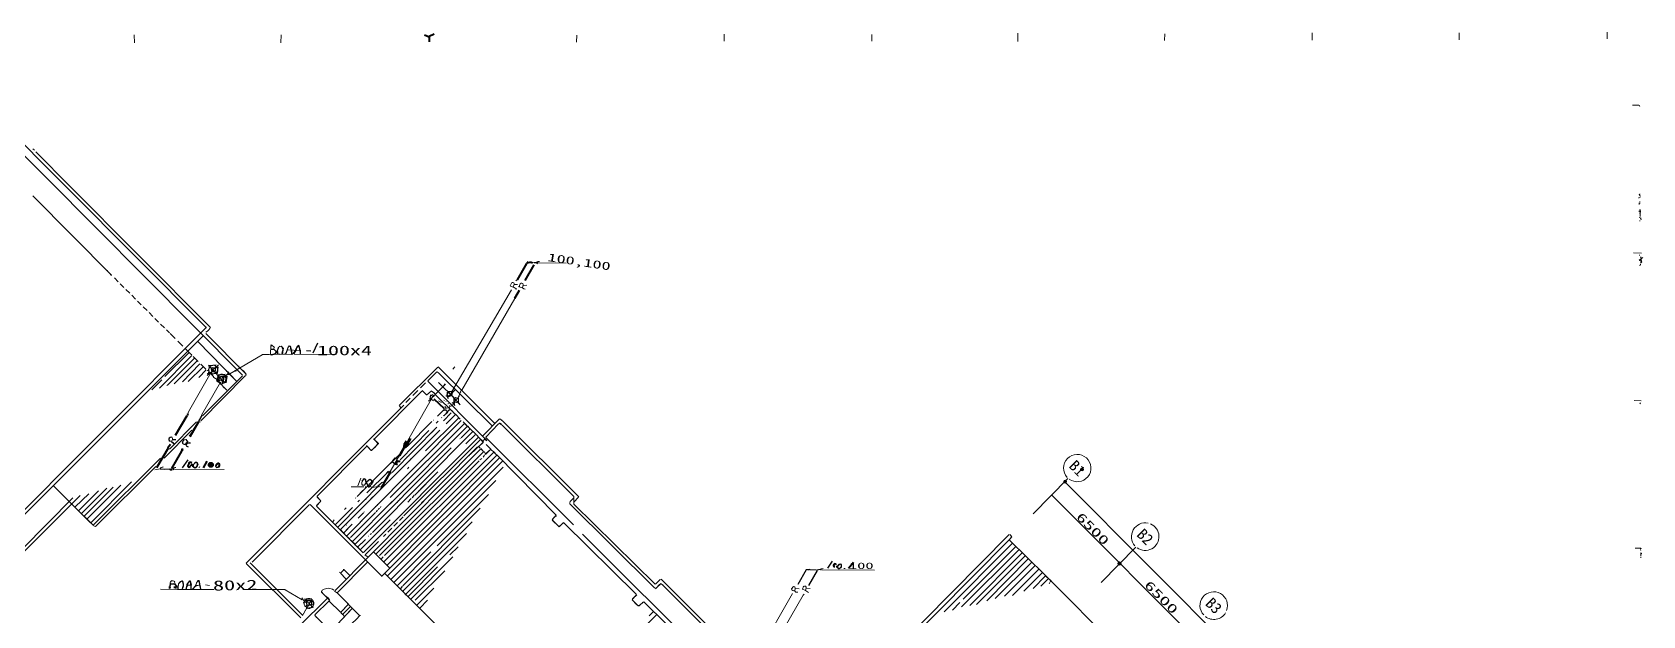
# Model space of a CAD drawing. Header units: millimetres. Extents: x -35814 to 127651, y -10134 to 104094.
# Drawn here: x 19084 to 127443, y 64788 to 104094 of the extents above; entities that cross this region are included whole.
import ezdxf
from ezdxf.enums import TextEntityAlignment as Align

# ---------------------------------------------------------------- set-up
doc = ezdxf.new("R2010")
doc.units = ezdxf.units.MM
doc.linetypes.add('CENTER', pattern=[549.948914, 358.484394, -95.73226, 0, -95.73226])
doc.linetypes.add('DASHED', pattern=[727.332686, 468.995115, -258.337571])
for name, color, linetype, lineweight in [('A_DASHED', 8, 'DASHED', 15), ('A_HATCH', 252, 'CONTINUOUS', 15), ('A_MED', 9, 'CONTINUOUS', 20), ('A_THIN', 8, 'CONTINUOUS', 15), ('AXIS', 1, 'CONTINUOUS', 15), ('AXIS_SYM', 1, 'CONTINUOUS', 20), ('AXIS_TEXT', 1, 'CONTINUOUS', 13), ('CHECK', 2, 'CONTINUOUS', 40), ('DIM', 3, 'CONTINUOUS', 15), ('DIM_TEXT', 3, 'CONTINUOUS', 13), ('FRAME', 8, 'CONTINUOUS', 80), ('L_CENTER', 30, 'CENTER', 9), ('P_DASHED', 200, 'DASHED', 20), ('P_LEADER', 140, 'CONTINUOUS', 20), ('P_NOMARK', 6, 'CONTINUOUS', 35), ('P_R', 5, 'CONTINUOUS', 40), ('P_R_MARK', 5, 'CONTINUOUS', 25), ('P_SIZE', 140, 'CONTINUOUS', 13), ('SYM', 4, 'CONTINUOUS', 25), ('TEXT_SHAPE', 7, 'CONTINUOUS', 30)]:
    doc.layers.add(name, color=color, linetype=linetype, lineweight=lineweight)
doc.styles.add('JP', font='msgothic.ttc')

msp = doc.modelspace()

# ---------------------------------------------------------------- hatches: boundary and pattern name
at = {"layer": 'DIM'}
h = msp.add_hatch(color=7, dxfattribs=at)
h.dxf.hatch_style = 1
edge = h.paths.add_edge_path()
edge.add_arc((88578, 73826), 95.4, 0, 360)
h = msp.add_hatch(color=7, dxfattribs=at)
h.dxf.hatch_style = 1
edge = h.paths.add_edge_path()
edge.add_arc((89716, 74641), 99.1, 0, 360)
h = msp.add_hatch(color=7, dxfattribs=at)
h.dxf.hatch_style = 1
edge = h.paths.add_edge_path()
edge.add_arc((92234, 68302), 113, 0, 360)
at = {"layer": 'SYM'}
h = msp.add_hatch(color=7, dxfattribs=at)
h.dxf.hatch_style = 1
edge = h.paths.add_edge_path()
edge.add_arc((31101, 74956), 167, 0, 360)

# ---------------------------------------------------------------- linework, layer by layer
at = {"layer": 'A_DASHED', "lineweight": 15}
for p, q in [((28371, 83800), (32188, 79979)), ((45539, 80473), (44228, 79144)), ((47553, 78364), (50326, 75620))]:
    msp.add_line(p, q, dxfattribs=at)
at = {"layer": 'A_HATCH', "lineweight": 15}
for p, q in [((29628, 82504), (28016, 80898)), ((29819, 82312), (27652, 80128)), ((30006, 82136), (28196, 80327)), ((30176, 81966), (28636, 80411)), ((30367, 81762), (29184, 80556)), ((30582, 81562), (29582, 80563)), ((25763, 73805), (23042, 71081)), ((22891, 73011), (21981, 72124)), ((23537, 73210), (22216, 71888)), ((24101, 73390), (22415, 71693)), ((24534, 73446), (22577, 71492)), ((25038, 73584), (22777, 71330)), ((81719, 65909), (85258, 69459)), ((81611, 65391), (85460, 69238)), ((82167, 65476), (85688, 69025)), ((85889, 68823), (82612, 65556)), ((86094, 68622), (83306, 65808)), ((86329, 68399), (83878, 65945)), ((86557, 68174), (84498, 66102)), ((86789, 67903), (85028, 66146)), ((87039, 67683), (85810, 66445)), ((87260, 67487), (86435, 66632))]:
    msp.add_line(p, q, dxfattribs=at)
at = {"layer": 'A_MED', "lineweight": 20}
for p, q in [((127364, 88857), (127335, 88771)), ((127443, 88925), (127360, 88856)), ((127323, 88775), (127323, 88741)), ((127323, 88741), (127323, 88707)), ((51714, 87408), (51624, 87358)), ((36167, 82402), (34631, 82389)), ((35117, 82391), (35141, 82984)), ((35120, 82391), (35137, 82983)), ((35135, 83033), (35151, 82982)), ((35191, 83031), (35387, 82862)), ((35334, 82757), (35501, 82586)), ((35532, 82599), (35718, 82938)), ((35690, 82914), (35825, 82954)), ((35731, 82948), (35865, 82931)), ((35838, 82946), (35957, 82823)), ((36131, 82432), (36356, 82974)), ((36251, 82701), (36152, 82413)), ((36270, 82691), (37079, 82663)), ((31012, 81550), (30933, 81300)), ((30996, 81546), (30958, 81292)), ((31602, 80947), (31052, 81546)), ((31367, 81465), (31607, 81698)), ((31372, 81461), (31416, 81344)), ((31411, 81460), (31411, 81257)), ((32828, 81342), (32382, 81082)), ((28198, 80322), (28131, 80303)), ((33405, 80944), (30418, 77915)), ((30987, 81089), (30849, 80967)), ((30914, 81125), (30863, 81109)), ((31678, 80644), (31594, 80560)), ((31929, 80598), (32012, 80495)), ((33470, 81083), (33425, 80932)), ((46307, 81215), (45694, 80605)), ((45287, 79911), (42106, 76712)), ((46032, 79557), (44163, 76247)), ((45366, 79921), (45282, 79928)), ((45607, 79666), (45363, 79910)), ((45952, 79644), (46022, 79561)), ((45953, 79655), (46037, 79684)), ((46023, 79562), (46091, 79562)), ((46049, 79679), (46093, 79563)), ((46091, 79562), (46125, 79562)), ((47548, 78363), (46192, 79694)), ((46782, 79307), (46815, 79289)), ((46901, 79613), (47002, 79562)), ((47011, 79782), (47011, 79596)), ((47062, 79901), (47315, 79901)), ((47463, 79928), (47330, 79840)), ((47542, 80017), (47341, 79816)), ((47479, 80001), (47463, 79933)), ((47693, 79205), (47487, 79423)), ((47574, 79481), (47490, 79430)), ((47625, 79148), (47490, 79183)), ((47494, 79222), (47696, 79443)), ((47697, 79455), (47578, 79484)), ((47696, 79205), (47629, 79153)), ((47762, 79441), (47762, 79207)), ((47779, 79579), (47830, 79579)), ((29591, 78530), (29508, 78259)), ((47036, 78509), (46767, 78257)), ((47177, 78906), (47127, 78788)), ((49405, 76910), (50534, 78062)), ((49602, 76813), (50464, 77709)), ((50158, 77774), (50259, 77774)), ((50703, 77637), (55528, 72831)), ((42365, 76377), (41920, 75917)), ((42094, 76683), (42344, 76398)), ((49913, 75996), (49594, 75685)), ((27902, 74814), (27683, 74747)), ((43488, 75035), (43165, 74501)), ((32005, 74653), (28663, 74668)), ((41192, 74060), (40997, 73546)), ((41518, 73717), (41413, 73556)), ((41525, 73949), (41429, 74016)), ((41440, 73594), (41513, 73698)), ((41569, 73711), (41665, 73546)), ((41915, 73859), (41965, 73859)), ((41982, 73705), (41915, 73687)), ((43094, 74540), (43025, 74491)), ((43164, 74501), (43098, 74536)), ((43162, 74422), (43281, 74393)), ((41307, 73589), (41442, 73589)), ((41474, 73482), (41525, 73466)), ((41680, 73495), (41528, 73461)), ((41952, 73654), (41760, 73535)), ((41927, 73679), (41777, 73505)), ((41777, 73490), (41949, 73456)), ((42353, 73506), (41951, 73435)), ((42357, 73502), (42340, 73434)), ((42368, 73487), (42589, 73462)), ((55530, 72735), (55285, 72485)), ((55522, 72315), (55531, 72824)), ((55847, 72768), (55530, 72431)), ((54311, 71547), (54069, 71263)), ((55276, 72487), (55251, 72386)), ((23321, 70808), (23184, 70863)), ((40973, 69415), (41346, 69041)), ((84985, 70104), (84810, 69904)), ((37152, 64642), (33485, 68319)), ((71400, 67903), (71265, 67868)), ((71417, 67930), (71399, 67897)), ((29751, 66565), (27708, 66579)), ((28373, 66937), (28328, 66702)), ((28487, 67156), (28669, 67101)), ((28681, 67082), (28607, 66936)), ((29751, 66570), (28890, 66570)), ((29532, 66853), (29751, 66853)), ((30082, 66837), (29916, 66610)), ((30220, 67173), (30079, 66836)), ((30360, 66845), (30091, 66819)), ((30353, 66875), (30101, 66795)), ((36095, 66547), (37245, 65857)), ((39112, 65828), (38550, 66391)), ((59725, 66239), (59725, 66171)), ((61056, 66646), (61297, 66889)), ((61361, 66958), (61526, 66849)), ((71011, 66238), (70948, 66189)), ((37341, 65698), (37443, 65395)), ((37397, 65712), (37533, 65697)), ((37481, 65818), (37549, 65767)), ((37564, 65516), (37496, 65415)), ((37560, 65760), (37714, 65628)), ((37679, 65501), (37583, 65328)), ((37719, 65512), (37686, 65495)), ((37752, 65514), (37820, 65514)), ((37822, 65516), (37904, 65412)), ((37907, 65850), (37842, 65780)), ((37954, 65412), (37989, 65345)), ((40607, 65281), (40691, 65246)), ((39972, 64879), (40095, 64749)), ((61103, 64869), (61906, 64062))]:
    msp.add_line(p, q, dxfattribs=at)
for centre, radius, start, end in [((35223, 82844), 138, 315.88303, 116.01213), ((35745, 82717), 327, 242.48244, 297.4141), ((36567, 82750), 300, 132.31312, 190.31317), ((36696, 82710), 376, 355.26597, 40.30951), ((31264, 81410), 254, 38.42482, 147.65939), ((45992, 79516), 138, 105.51424, 240.1467), ((47601, 79315), 164, 319.57444, 49.28007), ((46499, 78739), 541, 298.94273, 339.04996), ((27877, 74598), 206, 82.9705, 152.45334), ((41463, 73726), 210, 147.91001, 220.44162), ((41513, 73733), 259, 138.59789, 215.02958), ((28523, 67000), 155, 8.48067, 170.98969), ((28611, 66774), 148, 338.61314, 92.70246), ((28830, 66667), 95.9, 160.20055, 305.02443), ((29299, 66776), 398, 108.67142, 188.08923), ((29240, 66834), 320, 101.73403, 182.63368), ((29910, 66837), 371, 124.5554, 177.66508), ((30614, 66788), 518, 133.92255, 174.81712), ((30288, 66756), 119, 308.31008, 53.56959), ((37630, 65619), 253, 156.92387, 237.57132), ((37700, 65679), 277, 40.33982, 141.46539), ((37714, 65517), 291, 65.43778, 120.40792), ((37704, 65645), 170, 311.43401, 38.63254), ((37721, 65625), 306, 317.86766, 51.10778)]:
    msp.add_arc(centre, radius, start, end, dxfattribs=at)
at = {"layer": 'A_THIN', "lineweight": 15}
for p, q in [((33235, 80993), (14626, 99743)), ((15014, 100064), (30748, 84251)), ((127192, 99172), (127234, 99084)), ((19135, 96227), (19234, 96140)), ((21636, 93709), (19325, 96028)), ((21509, 93836), (31067, 84233)), ((21684, 93680), (21704, 93613)), ((127207, 93190), (127224, 93173)), ((19121, 93068), (24419, 87721)), ((127208, 92974), (127172, 92925)), ((127189, 92597), (127206, 92580)), ((127195, 92583), (127202, 92482)), ((127196, 93167), (127263, 93065)), ((127237, 92183), (127290, 92083)), ((127259, 93005), (127293, 92987)), ((127269, 92085), (127182, 92020)), ((127208, 91617), (127276, 91585)), ((127224, 91397), (127257, 91379)), ((127258, 91686), (127277, 92075)), ((127270, 92023), (127284, 91971)), ((127284, 91563), (127336, 91462)), ((127338, 88963), (127290, 88915)), ((127293, 88908), (127356, 88858)), ((23852, 88287), (23935, 88217)), ((24118, 88046), (24168, 87977)), ((24282, 87872), (24424, 87709)), ((127205, 88775), (127239, 88741)), ((127241, 88739), (127223, 88706)), ((127258, 88436), (127254, 88352)), ((127258, 88813), (127325, 88779)), ((127305, 88456), (127260, 88439)), ((127382, 88630), (127279, 88530)), ((127316, 88708), (127307, 88657)), ((127329, 88711), (127378, 88642)), ((47292, 79855), (51326, 86742)), ((47997, 79976), (51556, 86156)), ((5923, 59251), (30752, 84167)), ((30600, 83671), (5937, 58966)), ((33458, 81092), (30756, 83804)), ((29628, 82519), (29832, 82355)), ((32788, 80647), (30218, 83264)), ((32380, 81077), (34545, 82370)), ((30784, 81355), (30294, 80848)), ((30862, 81316), (30964, 81284)), ((30937, 81666), (31002, 81546)), ((31324, 81458), (31201, 81292)), ((33011, 81456), (32944, 81421)), ((32979, 81613), (33015, 81462)), ((46365, 81545), (43779, 78952)), ((46399, 81549), (50161, 77788)), ((47508, 81562), (47384, 81397)), ((27807, 80684), (27127, 80010)), ((31037, 81043), (29591, 78529)), ((31757, 80530), (30477, 78295)), ((33222, 80959), (30535, 78250)), ((30928, 81053), (30852, 80966)), ((30917, 81122), (30931, 81055)), ((31350, 81255), (31435, 81136)), ((31540, 80800), (31641, 80800)), ((31710, 80835), (31808, 80714)), ((31826, 80376), (31759, 80358)), ((31910, 80852), (31813, 80713)), ((32154, 81266), (32269, 81176)), ((32378, 81060), (32839, 80597)), ((49671, 76587), (45693, 80584)), ((46881, 80396), (45756, 79240)), ((46449, 81139), (46318, 81219)), ((47490, 79435), (46415, 80495)), ((46442, 81131), (50033, 77588)), ((46871, 80407), (46786, 80305)), ((47308, 79857), (47587, 80362)), ((45323, 79960), (45607, 79670)), ((45618, 79681), (45618, 79647)), ((45922, 79924), (45627, 79670)), ((45921, 79925), (45628, 79666)), ((45931, 79382), (46086, 79269)), ((46147, 79773), (45935, 79939)), ((46210, 79717), (45936, 79940)), ((46312, 79798), (46263, 79762)), ((46428, 79275), (46625, 79146)), ((46901, 79224), (46935, 79224)), ((46981, 79829), (47014, 79778)), ((47138, 79799), (47020, 79778)), ((47131, 79794), (47235, 79660)), ((47883, 79006), (47267, 79659)), ((47721, 79201), (47877, 79001)), ((47782, 79578), (47951, 79993)), ((47917, 79882), (47899, 79849)), ((127289, 79131), (127238, 79064)), ((29478, 78379), (29571, 78403)), ((29579, 78398), (29600, 78296)), ((33475, 68339), (44087, 78981)), ((43792, 78935), (43885, 78797)), ((47762, 78105), (45544, 75909)), ((46831, 78701), (46343, 78241)), ((46699, 78579), (46344, 78241)), ((46647, 78139), (46614, 78121)), ((46915, 78642), (46694, 78599)), ((46749, 77919), (47282, 78451)), ((46840, 78877), (46923, 78808)), ((46913, 78800), (46913, 78631)), ((46916, 78784), (47136, 78773)), ((47547, 78325), (46945, 77722)), ((47036, 79066), (47070, 79066)), ((47120, 78274), (47052, 78224)), ((47082, 79067), (47065, 79084)), ((47142, 78786), (47194, 78685)), ((47188, 78970), (47188, 78902)), ((47342, 78925), (47189, 78895)), ((47427, 79096), (47337, 78937)), ((50522, 78051), (50235, 77758)), ((50672, 77965), (50540, 78058)), ((50553, 78058), (50748, 77902)), ((29813, 77292), (27958, 75415)), ((28311, 76014), (30129, 77844)), ((46508, 77297), (39825, 70597)), ((41743, 71692), (47948, 77939)), ((41968, 70399), (48715, 77182)), ((48143, 77727), (43173, 72747)), ((43173, 72341), (48340, 77546)), ((43300, 74451), (46310, 77495)), ((43834, 75304), (45766, 77262)), ((44312, 76195), (45973, 77868)), ((45801, 77701), (45769, 77649)), ((45884, 77042), (45802, 76988)), ((45988, 77157), (45939, 77121)), ((46154, 77347), (46052, 77229)), ((46055, 77954), (46089, 77954)), ((46398, 77898), (46254, 77755)), ((48534, 77364), (47936, 76778)), ((48532, 77363), (47937, 76777)), ((48152, 77753), (48905, 77052)), ((48209, 77709), (48328, 77608)), ((48901, 76992), (48258, 76370)), ((48384, 77564), (48544, 77368)), ((48762, 77228), (48807, 77124)), ((48954, 77003), (49413, 76493)), ((50533, 77787), (50622, 77672)), ((50751, 77905), (55871, 72803)), ((41556, 76167), (38237, 72823)), ((49024, 76143), (39452, 66481)), ((47262, 76099), (40820, 69620)), ((49096, 76800), (41371, 69063)), ((41583, 76248), (41889, 75930)), ((41897, 75939), (41913, 75888)), ((42037, 76704), (42350, 76409)), ((49251, 76021), (42214, 68961)), ((42340, 76400), (42407, 76382)), ((49245, 76671), (44085, 71511)), ((44229, 76159), (44262, 76141)), ((46893, 75724), (47167, 75991)), ((47895, 76733), (47862, 76716)), ((49354, 76406), (48545, 75658)), ((49141, 76183), (49023, 76150)), ((49425, 76454), (49129, 76188)), ((49140, 76175), (49213, 76077)), ((49276, 76057), (49451, 75861)), ((49276, 76026), (49449, 75853)), ((49364, 76396), (49544, 76771)), ((49397, 76481), (49447, 76481)), ((49492, 75852), (49575, 75699)), ((49530, 76658), (49665, 76579)), ((49531, 76635), (49598, 76649)), ((49915, 75994), (49591, 75692)), ((55491, 70917), (49604, 76794)), ((50134, 75832), (49926, 75998)), ((27710, 75409), (23207, 70915)), ((27390, 74833), (23333, 70805)), ((40965, 72847), (43310, 75186)), ((49445, 75826), (42440, 68840)), ((50510, 75401), (42589, 67447)), ((50120, 75793), (42743, 68413)), ((49147, 75224), (42775, 68843)), ((50328, 75585), (42962, 68210)), ((50725, 75203), (42991, 67470)), ((43189, 75054), (43741, 75603)), ((43191, 74543), (43769, 75577)), ((43242, 67252), (50764, 74803)), ((43751, 75593), (43601, 75488)), ((43787, 75563), (43632, 75352)), ((44230, 75381), (44178, 75349)), ((44395, 75181), (44265, 75041)), ((44413, 75571), (44295, 75468)), ((44433, 74804), (44338, 74696)), ((44579, 75372), (44459, 75221)), ((46851, 75718), (46813, 75635)), ((48502, 75599), (48342, 75474)), ((48485, 75582), (48368, 75497)), ((49326, 75384), (49210, 75295)), ((49503, 75597), (49416, 75479)), ((49580, 75703), (49548, 75634)), ((50163, 75813), (50292, 75653)), ((50333, 75622), (54340, 71568)), ((27702, 74683), (27332, 74609)), ((27700, 74656), (28494, 74656)), ((28328, 74660), (28393, 74600)), ((28393, 74598), (28494, 74600)), ((28579, 74655), (28546, 74637)), ((28578, 74656), (28612, 74622)), ((39666, 70774), (42601, 73756)), ((41559, 73709), (41525, 73691)), ((41564, 73701), (41533, 73679)), ((41607, 73066), (43022, 74492)), ((42644, 73787), (42344, 73534)), ((42712, 73714), (42612, 73763)), ((43011, 74500), (42893, 74351)), ((43030, 74485), (43114, 74400)), ((43439, 67058), (50278, 73901)), ((44822, 72923), (46375, 74481)), ((45595, 73706), (45561, 73672)), ((22305, 72888), (18388, 68963)), ((18414, 69271), (21811, 72741)), ((23011, 71059), (20521, 73550)), ((38247, 72807), (38497, 72532)), ((38263, 72772), (38500, 72535)), ((40547, 73469), (41391, 73469)), ((40832, 72740), (40865, 72722)), ((40955, 72823), (41336, 73219)), ((41424, 73318), (41392, 73266)), ((41556, 72677), (41414, 72547)), ((41538, 72661), (41422, 72557)), ((41559, 73419), (41461, 73347)), ((41537, 73463), (41471, 73344)), ((41734, 72514), (42010, 72798)), ((41950, 73452), (41932, 73384)), ((43431, 72607), (43344, 72508)), ((43845, 72668), (43794, 72600)), ((44571, 72684), (44355, 72442)), ((44791, 72904), (44656, 72735)), ((44772, 72890), (44670, 72754)), ((44838, 72940), (45526, 73623)), ((45191, 73281), (45088, 73198)), ((49773, 72951), (46319, 69505)), ((37741, 72287), (33875, 68407)), ((42598, 67448), (37775, 72283)), ((38493, 72516), (38209, 72194)), ((38498, 72510), (38211, 72222)), ((41328, 69061), (38220, 72182)), ((40635, 72093), (39499, 70946)), ((40204, 72067), (40090, 71945)), ((42100, 72046), (40257, 70185)), ((42169, 71739), (40508, 70068)), ((43303, 72482), (40629, 69790)), ((41113, 72579), (40999, 72456)), ((41023, 71364), (41367, 71714)), ((41366, 71715), (41248, 71596)), ((41440, 71794), (41406, 71760)), ((41693, 72471), (41622, 72407)), ((42284, 72218), (42171, 72142)), ((42315, 71898), (42218, 71792)), ((42336, 72299), (42303, 72282)), ((42454, 72029), (42355, 71942)), ((42541, 72148), (42525, 72080)), ((43114, 72300), (43096, 72266)), ((43727, 72548), (43627, 72429)), ((44023, 66811), (49223, 72029)), ((45409, 72519), (45276, 72415)), ((55240, 72363), (60951, 66680)), ((55518, 72297), (60986, 66913)), ((22570, 71483), (22781, 71318)), ((22615, 71424), (22666, 71424)), ((23184, 70899), (22661, 71420)), ((22666, 71458), (22666, 71424)), ((22818, 71255), (22952, 71119)), ((39397, 71252), (39305, 71126)), ((39831, 70593), (40034, 70345)), ((39834, 70541), (39868, 70541)), ((39868, 70575), (39868, 70541)), ((40051, 70387), (40609, 70950)), ((40352, 70699), (40059, 70382)), ((40239, 70916), (40205, 70898)), ((40290, 71050), (40222, 71000)), ((41268, 71187), (41154, 71097)), ((43174, 71256), (41172, 69245)), ((48694, 71119), (44016, 66447)), ((54075, 71241), (54526, 70785)), ((54086, 71301), (54086, 71233)), ((54086, 71229), (54517, 70793)), ((54535, 70786), (54805, 71051)), ((54540, 70797), (54845, 71064)), ((54862, 71048), (59717, 66238)), ((40229, 70152), (40431, 69990)), ((40253, 70185), (40269, 70117)), ((40803, 69616), (40411, 69966)), ((40458, 70016), (40425, 69983)), ((40800, 69566), (40989, 69428)), ((40985, 69431), (41093, 69284)), ((41411, 69839), (40996, 69442)), ((41504, 69933), (40997, 69442)), ((42379, 69800), (41499, 68916)), ((41708, 70152), (41742, 70152)), ((41908, 70341), (41825, 70272)), ((48305, 70341), (44235, 66259)), ((47753, 69438), (47189, 68886)), ((56096, 70289), (57018, 69370)), ((56622, 69767), (68273, 58173)), ((84814, 70258), (66197, 51464)), ((66497, 51435), (84810, 69906)), ((85020, 69649), (80444, 65055)), ((87217, 67551), (84827, 69892)), ((84849, 70267), (84982, 70115)), ((37280, 64817), (33743, 68364)), ((41610, 68374), (39610, 66343)), ((41677, 68736), (41464, 68899)), ((41708, 68346), (41624, 68371)), ((43130, 68012), (42038, 69091)), ((42688, 68762), (42557, 68605)), ((45908, 69104), (43663, 66834)), ((44555, 65917), (47386, 68756)), ((127304, 69342), (127286, 69274)), ((127299, 69223), (127317, 69189)), ((127299, 69019), (127316, 68986)), ((127302, 69344), (127352, 69324)), ((127321, 68732), (127303, 68698)), ((127326, 69019), (127310, 68801)), ((127319, 68987), (127315, 68818)), ((39744, 67726), (39845, 67674)), ((39830, 67663), (40217, 67251)), ((39836, 67670), (40154, 67310)), ((40041, 67895), (39852, 67677)), ((40045, 67895), (39853, 67676)), ((40019, 67935), (40037, 67902)), ((40040, 67907), (40399, 67556)), ((40043, 67905), (40461, 67495)), ((44476, 65974), (42797, 67641)), ((46352, 68082), (44371, 66088)), ((46841, 67812), (44854, 65841)), ((61014, 66916), (61305, 67220)), ((61303, 67231), (61421, 67252)), ((61427, 67241), (66728, 61930)), ((71402, 67876), (71807, 67881)), ((87448, 67276), (86949, 66777)), ((87446, 67277), (86950, 66776)), ((87074, 67694), (93861, 60864)), ((87310, 67443), (87636, 67153)), ((87444, 67290), (87527, 67237)), ((28755, 66717), (28890, 66717)), ((29751, 66569), (31304, 66564)), ((30745, 66869), (31001, 66839)), ((36099, 66564), (33263, 66561)), ((38624, 66534), (38540, 66402)), ((38558, 66462), (38554, 66378)), ((39414, 66454), (39613, 66307)), ((41101, 64806), (39623, 66322)), ((43966, 66766), (43883, 66623)), ((43996, 66755), (43913, 66702)), ((44023, 66443), (44208, 66233)), ((44034, 66378), (44084, 66373)), ((56349, 54124), (44080, 66366)), ((44220, 66209), (44305, 66141)), ((46105, 66653), (44966, 65504)), ((59714, 66174), (59457, 65889)), ((59760, 66196), (59475, 65923)), ((60948, 66672), (61049, 66641)), ((61300, 66887), (61008, 66604)), ((61353, 66946), (61302, 66884)), ((61304, 66880), (61337, 66862)), ((61455, 66923), (61357, 66947)), ((66458, 61913), (61523, 66846)), ((67023, 60663), (70246, 66291)), ((67323, 59885), (70943, 66190)), ((87588, 67125), (87496, 66952)), ((37026, 64061), (38950, 65977)), ((37231, 66007), (37390, 65779)), ((37567, 65328), (37278, 64817)), ((37555, 65325), (37344, 64923)), ((37395, 65934), (37477, 65848)), ((37703, 65532), (37558, 65334)), ((37832, 65756), (37719, 65632)), ((37719, 65548), (37719, 65514)), ((37719, 65514), (37752, 65514)), ((39053, 65801), (38108, 64847)), ((38982, 66013), (39093, 65862)), ((39068, 65783), (39815, 65039)), ((39614, 64221), (40608, 65274)), ((39821, 65047), (39957, 64870)), ((40345, 65555), (39842, 65040)), ((40343, 65558), (39885, 65085)), ((39976, 64892), (40478, 65401)), ((39976, 64892), (40482, 65401)), ((40609, 65273), (40113, 64754)), ((40237, 65702), (40339, 65567)), ((40337, 65566), (40419, 65512)), ((40471, 65463), (40489, 65396)), ((40686, 65240), (41103, 64812)), ((45687, 65835), (45153, 65299)), ((59453, 65873), (59768, 65534)), ((59467, 65914), (59489, 65814)), ((59495, 65813), (59872, 65446)), ((59764, 65526), (59911, 65455)), ((59894, 65451), (60136, 65666)), ((59919, 65471), (60212, 65732)), ((60152, 65715), (60135, 65664)), ((60139, 65663), (60173, 65663)), ((60227, 65724), (60888, 65081)), ((60865, 65049), (60599, 64794)), ((60874, 65069), (61104, 64876)), ((81495, 65677), (81011, 65179)), ((38102, 64799), (38767, 64135)), ((38109, 64832), (38206, 64684)), ((39863, 64974), (39975, 64882)), ((41163, 64816), (41095, 64799)), ((61083, 64851), (60136, 63921))]:
    msp.add_line(p, q, dxfattribs=at)
for centre, radius, start, end in [((30503, 84462), 622, 295.7203, 338.32536), ((32726, 80711), 802, 20.41665, 69.31253), ((31628, 81149), 438, 192.57326, 255.77123), ((32677, 80841), 974, 208.60753, 237.61703), ((47213, 79821), 77.7, 7.36155, 196.11575), ((46955, 78152), 578, 24.29934, 66.31931), ((50543, 77603), 136, 10.61022, 127.01607), ((41538, 75909), 283, 12.5789, 88.29293), ((41262, 77007), 1244, 300.88431, 330.49549), ((28033, 76101), 1453, 256.73268, 281.42622), ((41960, 73472), 276, 99.58597, 163.85837), ((42786, 73756), 144, 236.36333, 354.12821), ((42195, 73541), 403, 300.05345, 349.65848), ((54493, 71095), 444, 105.99392, 152.97001), ((40152, 70648), 290, 200.58237, 253.55714), ((40309, 70428), 246, 193.15683, 257.63976), ((84853, 70113), 115, 281.08876, 79.79079), ((39454, 66942), 1039, 212.3886, 243.1451), ((39000, 66012), 632, 53.24056, 125.42956), ((39342, 66083), 2181, 303.63025, 323.85266)]:
    msp.add_arc(centre, radius, start, end, dxfattribs=at)
at = {"layer": 'AXIS', "lineweight": 15}
for p, q in [((86434, 71665), (88769, 74029)), ((93342, 69408), (91002, 67029))]:
    msp.add_line(p, q, dxfattribs=at)
at = {"layer": 'AXIS_SYM', "lineweight": 20}
for centre, radius, start, end in [((89395, 74737), 920, 233.31561, 222.78951), ((93978, 70113), 939, 78.70543, 221.43515), ((93962, 70120), 928, 234.22059, 67.54596), ((98577, 65481), 927, 338.98986, 223.42691), ((98588, 65456), 913, 231.5622, 328.78259)]:
    msp.add_arc(centre, radius, start, end, dxfattribs=at)
at = {"layer": 'CHECK', "lineweight": 40}
for p, q in [((51842, 86703), (51539, 86166)), ((30843, 75197), (30590, 74756))]:
    msp.add_line(p, q, dxfattribs=at)
at = {"layer": 'CHECK', "lineweight": 30}
msp.add_line((30759, 84253), (30759, 84169), dxfattribs=at)
at = {"layer": 'DIM', "lineweight": 15}
for p, q in [((110309, 51988), (88578, 73800)), ((87656, 72930), (102204, 58363))]:
    msp.add_line(p, q, dxfattribs=at)
at = {"layer": 'DIM'}
for centre, radius in [((88578, 73826), 95.4), ((89716, 74641), 99.1), ((92234, 68302), 113)]:
    msp.add_circle(centre, radius, dxfattribs=at)
at = {"layer": 'FRAME', "lineweight": 20}
for p, q in [((85393, 104033), (85400, 103474)), ((105197, 104047), (105192, 103555)), ((115096, 104045), (115096, 103571)), ((125055, 104094), (125050, 103637)), ((25953, 103906), (25958, 103382)), ((35828, 103905), (35820, 103380)), ((55716, 103902), (55712, 103428)), ((65636, 103968), (65638, 103494)), ((75571, 103949), (75567, 103492)), ((95285, 103980), (95275, 103523)), ((127358, 89219), (126817, 89225))]:
    msp.add_line(p, q, dxfattribs=at)
at = {"layer": 'FRAME', "lineweight": 15}
for p, q in [((126761, 99168), (127183, 99168)), ((127209, 92583), (127260, 92583)), ((127226, 92668), (127260, 92668)), ((127227, 93176), (127260, 93176)), ((127226, 91908), (127293, 91890)), ((127276, 92025), (127310, 92025)), ((127292, 91568), (127326, 91568)), ((127205, 89079), (127239, 89079)), ((127239, 88741), (127323, 88741)), ((127311, 88651), (127373, 88636)), ((126857, 79281), (127330, 79272)), ((126930, 69343), (127302, 69342)), ((127318, 68987), (127369, 68987))]:
    msp.add_line(p, q, dxfattribs=at)
at = {"layer": 'L_CENTER', "lineweight": 15}
for p, q in [((24609, 87539), (28323, 83835)), ((44050, 71461), (42715, 70124))]:
    msp.add_line(p, q, dxfattribs=at)
at = {"layer": 'P_DASHED', "lineweight": 20}
msp.add_line((34546, 82389), (36167, 82415), dxfattribs=at)
at = {"layer": 'P_LEADER', "lineweight": 20}
for p, q in [((52384, 88639), (52532, 88564)), ((52534, 88575), (53005, 88554)), ((54997, 88534), (53124, 88554)), ((36167, 82409), (36521, 82398)), ((36168, 82418), (36520, 82390)), ((36624, 82418), (36522, 82404)), ((39543, 82393), (36707, 82407)), ((72009, 67905), (72128, 67892))]:
    msp.add_line(p, q, dxfattribs=at)
at = {"layer": 'P_LEADER', "lineweight": 15}
for p, q in [((53005, 88566), (53069, 88495)), ((71403, 67866), (71873, 67884)), ((72157, 67955), (72123, 67899)), ((72128, 67895), (72162, 67862)), ((72295, 67974), (72161, 67959)), ((72229, 67876), (75758, 67867))]:
    msp.add_line(p, q, dxfattribs=at)
at = {"layer": 'P_NOMARK', "lineweight": 40}
for p, q in [((29492, 78266), (28704, 76922)), ((28236, 76079), (27449, 74760)), ((28378, 76315), (28218, 76095)), ((29127, 75877), (28459, 74715))]:
    msp.add_line(p, q, dxfattribs=at)
at = {"layer": 'P_NOMARK', "lineweight": 30}
for p, q in [((71163, 67874), (70603, 66900)), ((71399, 67914), (71164, 67882)), ((71896, 67832), (71313, 66838)), ((72227, 67925), (71872, 67859))]:
    msp.add_line(p, q, dxfattribs=at)
at = {"layer": 'P_R', "lineweight": 40}
for p, q in [((52343, 88518), (51705, 87418)), ((52832, 88417), (52229, 87364))]:
    msp.add_line(p, q, dxfattribs=at)
msp.add_arc((52572, 88168), 416, 64.62063, 122.82134, dxfattribs=at)
at = {"layer": 'P_R_MARK', "lineweight": 20}
for p, q in [((51231, 87009), (51265, 87009)), ((51352, 87247), (51249, 87017)), ((51261, 86998), (51447, 86931)), ((51446, 86934), (51642, 86816)), ((51513, 87096), (51450, 86942)), ((51519, 87094), (51738, 87094)), ((51855, 86954), (52074, 86885)), ((52070, 86884), (52157, 86814)), ((52107, 87044), (52074, 86891)), ((52363, 87050), (52109, 87040)), ((52159, 86813), (52242, 86796)), ((30405, 77857), (30287, 77836)), ((28527, 76672), (28462, 76535)), ((28530, 76672), (28749, 76649)), ((29188, 76061), (29188, 76010)), ((29202, 76014), (29228, 75910)), ((29231, 76658), (29425, 76651)), ((70292, 66770), (70176, 66616)), ((70383, 66751), (70304, 66765)), ((70408, 66626), (70387, 66474)), ((70409, 66627), (70390, 66746)), ((70404, 66622), (70692, 66599)), ((70912, 66591), (70879, 66573)), ((70904, 66574), (71107, 66492)), ((70977, 66762), (70909, 66593)), ((71104, 66494), (71306, 66358)), ((71161, 66644), (71114, 66507)), ((71164, 66641), (71417, 66629))]:
    msp.add_line(p, q, dxfattribs=at)
at = {"layer": 'P_R_MARK', "lineweight": 15}
for p, q in [((51639, 86805), (51621, 86771)), ((51636, 86806), (51687, 86806)), ((51856, 86957), (51789, 86939)), ((29187, 76011), (29102, 75979)), ((70944, 66777), (70977, 66759))]:
    msp.add_line(p, q, dxfattribs=at)
at = {"layer": 'P_R_MARK', "lineweight": 30}
for p, q in [((30501, 78282), (30337, 77980)), ((30423, 78245), (30441, 78177)), ((28454, 76522), (28589, 76437)), ((28462, 76535), (28631, 76366)), ((28526, 76654), (28749, 76654)), ((29424, 76315), (29447, 76247)), ((29430, 76652), (29552, 76476)), ((29446, 76246), (29578, 76166)), ((29492, 76433), (29678, 76433)), ((29693, 76468), (29675, 76435)), ((29678, 76433), (29728, 76433))]:
    msp.add_line(p, q, dxfattribs=at)
at = {"layer": 'P_R_MARK', "lineweight": 40}
for p, q in [((29912, 77210), (29676, 76858)), ((30276, 77845), (29683, 76853)), ((30216, 77770), (29895, 77223)), ((29199, 76057), (29136, 75873)), ((29485, 76437), (29422, 76316))]:
    msp.add_line(p, q, dxfattribs=at)
at = {"layer": 'P_R_MARK', "lineweight": 20}
for centre, radius, start, end in [((51394, 87121), 125, 347.80813, 102.87958), ((52066, 87009), 205, 116.86546, 193.47142), ((52009, 87092), 105, 333.81979, 109.50858), ((28409, 76662), 125, 150.44723, 292.72551), ((28416, 76717), 105, 337.93166, 177.52078), ((29354, 76487), 173, 175.05569, 292.19747), ((29412, 76440), 216, 91.05123, 164.33868), ((29320, 76503), 178, 337.83066, 59.76043), ((70331, 66625), 153, 185.94458, 290.6128), ((70563, 66582), 213, 211.60993, 276.7032), ((71063, 66692), 105, 334.33808, 140.30891)]:
    msp.add_arc(centre, radius, start, end, dxfattribs=at)
at = {"layer": 'P_R_MARK', "lineweight": 30}
for centre, radius, start, end in [((30731, 77822), 446, 129.39969, 177.86484), ((28422, 76676), 140, 52.32625, 243.76277), ((29301, 76460), 120, 130.54343, 272.457)]:
    msp.add_arc(centre, radius, start, end, dxfattribs=at)
at = {"layer": 'SYM', "lineweight": 40}
for p, q in [((45488, 103926), (45792, 103790)), ((45800, 103802), (45784, 103447)), ((46137, 103950), (45799, 103798))]:
    msp.add_line(p, q, dxfattribs=at)
at = {"layer": 'SYM'}
msp.add_circle((31101, 74956), 167, dxfattribs=at)
at = {"layer": 'SYM', "lineweight": 15}
for centre, radius, start, end in [((53155, 88473), 181, 61.4848, 147.80446), ((28716, 74645), 140, 78.11353, 175.38554)]:
    msp.add_arc(centre, radius, start, end, dxfattribs=at)
at = {"layer": 'TEXT_SHAPE', "lineweight": 30}
for p, q in [((53124, 88566), (52854, 88566)), ((35440, 82428), (35129, 82353)), ((35138, 82746), (35323, 82746)), ((35488, 82578), (35437, 82426)), ((35567, 82580), (35679, 82904)), ((35583, 82578), (35597, 82425)), ((35961, 82812), (35907, 82423)), ((36371, 82969), (36433, 82954)), ((36371, 82969), (36433, 82954)), ((36433, 82950), (36502, 82699)), ((36437, 82950), (36490, 82696)), ((36503, 82697), (36529, 82408)), ((36522, 82695), (36522, 82412)), ((36816, 82672), (36675, 82444)), ((36939, 82973), (36793, 82682)), ((37010, 83018), (36976, 82950)), ((37019, 82963), (37086, 82680)), ((37093, 82680), (37113, 82528)), ((37113, 82678), (37113, 82412)), ((37549, 82663), (37837, 82637)), ((38287, 83156), (37971, 82484)), ((30963, 81291), (30984, 81156)), ((31463, 81669), (31020, 81627)), ((31182, 81293), (31095, 81160)), ((31234, 81498), (31150, 81447)), ((31322, 81464), (31238, 81499)), ((31415, 81339), (31358, 81255)), ((31563, 81556), (31535, 81118)), ((32756, 81291), (32806, 81291)), ((30915, 81122), (30949, 81122)), ((31439, 81101), (31202, 81055)), ((31511, 80675), (31578, 80557)), ((31535, 80801), (31519, 80733)), ((31594, 80926), (31531, 80805)), ((31593, 80562), (31577, 80495)), ((31602, 81028), (32055, 81052)), ((31609, 80920), (31678, 80837)), ((31641, 80800), (31641, 80682)), ((31641, 80682), (31674, 80648)), ((31915, 80925), (31669, 80847)), ((31810, 80656), (31675, 80645)), ((31880, 80442), (31828, 80376)), ((31887, 80598), (31873, 80445)), ((32016, 80485), (31880, 80435)), ((32264, 81073), (32078, 80939)), ((32266, 81071), (32384, 81071)), ((32318, 81205), (32269, 81169)), ((45885, 79661), (45834, 79410)), ((47046, 79868), (46965, 79566)), ((46996, 79558), (47080, 79422)), ((47320, 79165), (47439, 79116)), ((47694, 79207), (47728, 79207)), ((47785, 79575), (47711, 79444)), ((46917, 78631), (47001, 78547)), ((47194, 78673), (47009, 78536)), ((47447, 79091), (47502, 78950)), ((29560, 75298), (29170, 74757)), ((29677, 75126), (29546, 74851)), ((29562, 74827), (29692, 74819)), ((29694, 74830), (29809, 74962)), ((29852, 74883), (30028, 74745)), ((29909, 74964), (30091, 75138)), ((30100, 75135), (30179, 75101)), ((30181, 75097), (30216, 74978)), ((43481, 75432), (43297, 75190)), ((43333, 75160), (43509, 75034)), ((43519, 75396), (43621, 75365)), ((43621, 75365), (43621, 75196)), ((41410, 74023), (41271, 73848)), ((41546, 73788), (41518, 73943)), ((41788, 73971), (41564, 73786)), ((41591, 73712), (41651, 73522)), ((41927, 73873), (41807, 73973)), ((41915, 73859), (41915, 73740)), ((72902, 68467), (72591, 68003)), ((73248, 68129), (73439, 68292)), ((73261, 68114), (73408, 68276)), ((73413, 68285), (73526, 68266)), ((73448, 68291), (73527, 68259)), ((28380, 66935), (28299, 66607)), ((28367, 66938), (28604, 66938)), ((28371, 66938), (28608, 66938)), ((28659, 66971), (28804, 66749)), ((28890, 66717), (28890, 66582)), ((29490, 66863), (29424, 66583)), ((29494, 66880), (29688, 67150)), ((29720, 67145), (29788, 66863)), ((29751, 66853), (29751, 66582)), ((29751, 66853), (29751, 66582)), ((30086, 66838), (29872, 66580)), ((30429, 66573), (30311, 67166)), ((37482, 65820), (37398, 65784)), ((37398, 65785), (37398, 65717)), ((37482, 65939), (37904, 65942)), ((37483, 65853), (37483, 65819)), ((37497, 65411), (37551, 65329)), ((37526, 65699), (37558, 65513)), ((37552, 65768), (37534, 65700)), ((37838, 65800), (37560, 65809)), ((37567, 65518), (37686, 65505)), ((37935, 65345), (37572, 65292)), ((37719, 65633), (37719, 65548)), ((37837, 65785), (37837, 65751)), ((37871, 65766), (37870, 65514)), ((37904, 65413), (37955, 65413))]:
    msp.add_line(p, q, dxfattribs=at)
at = {"layer": 'TEXT_SHAPE', "lineweight": 40}
for p, q in [((35492, 82577), (35576, 82577)), ((36819, 82666), (36625, 82423)), ((31000, 81545), (31051, 81545)), ((31145, 81442), (31170, 81289)), ((31200, 81272), (31353, 81251)), ((31321, 81460), (31371, 81460)), ((31456, 81562), (31490, 81562)), ((32756, 81325), (32756, 81291)), ((30979, 81160), (30945, 81126)), ((30983, 81156), (31101, 81156)), ((31097, 81152), (31196, 81048)), ((31439, 81139), (31439, 81105)), ((31477, 80634), (31750, 80465)), ((31523, 80733), (31523, 80682)), ((31523, 80682), (31641, 80682)), ((31607, 80953), (31607, 80919)), ((31675, 80834), (31641, 80800)), ((31675, 80834), (31708, 80834)), ((31810, 80716), (31809, 80665)), ((31811, 80666), (31895, 80599)), ((31894, 80597), (31928, 80597)), ((31911, 80851), (31962, 80851)), ((32046, 80936), (31962, 80851)), ((32046, 80936), (32080, 80936)), ((32151, 80925), (32098, 80485)), ((32266, 81173), (32266, 81071)), ((46111, 79410), (46795, 78744)), ((47022, 79595), (47004, 79561)), ((47239, 79664), (47273, 79664)), ((47307, 79833), (47276, 79663)), ((47441, 79122), (47441, 79088)), ((47490, 79191), (47443, 79121)), ((47492, 79224), (47492, 79190)), ((44176, 76240), (43784, 75569)), ((44081, 76091), (43846, 75670)), ((44234, 76151), (44081, 76085)), ((44534, 76736), (44223, 76164)), ((29811, 74961), (29912, 74961)), ((43503, 75026), (43570, 75026)), ((43568, 75021), (43668, 74969)), ((43612, 75198), (43570, 75026)), ((43621, 75196), (43841, 75195)), ((43621, 75196), (43841, 75195)), ((43850, 75666), (43757, 75584)), ((41560, 73791), (41560, 73706)), ((41915, 73740), (41914, 73689)), ((41962, 73855), (42032, 73790)), ((42708, 73706), (42708, 73638)), ((42917, 74011), (42709, 73705)), ((43134, 74388), (42723, 73701)), ((43125, 74394), (42915, 74011)), ((43164, 74434), (43115, 74398)), ((43165, 74502), (43165, 74434)), ((41678, 73554), (41678, 73503)), ((41678, 73503), (41779, 73503)), ((42708, 73638), (42588, 73470)), ((74339, 68383), (74004, 67975)), ((30258, 67191), (30258, 67157)), ((73175, 68115), (73259, 68115)), ((28332, 66704), (28281, 66688)), ((28332, 66699), (28381, 66663)), ((28738, 66704), (28620, 66684)), ((37550, 65328), (37583, 65328))]:
    msp.add_line(p, q, dxfattribs=at)
at = {"layer": 'TEXT_SHAPE', "lineweight": 15}
for p, q in [((30351, 74790), (30284, 74772)), ((73782, 67983), (73697, 67969))]:
    msp.add_line(p, q, dxfattribs=at)
at = {"layer": 'TEXT_SHAPE', "lineweight": 20}
for p, q in [((30366, 74843), (30348, 74810)), ((30348, 74805), (30365, 74789))]:
    msp.add_line(p, q, dxfattribs=at)
at = {"layer": 'TEXT_SHAPE', "lineweight": 30}
for centre, radius, start, end in [((35207, 82837), 459, 258.96161, 299.52792), ((35622, 82701), 337, 329.13686, 42.37652), ((37140, 82692), 313, 122.20613, 185.55476), ((31277, 81366), 286, 305.40549, 42.76244), ((31822, 80773), 277, 35.97478, 140.20284), ((31822, 80757), 136, 46.74966, 145.7216), ((31739, 80756), 244, 319.88523, 23.02705), ((31798, 80736), 339, 311.70492, 35.29185), ((47586, 79330), 143, 138.84934, 228.46285), ((29736, 75041), 90.4, 312.99716, 119.06298), ((30059, 74933), 151, 169.25225, 15.90941), ((30103, 75018), 107, 340.35983, 157.37845), ((29983, 74975), 233, 285.23976, 0.53956), ((31686, 74823), 261, 121.58818, 185.93366), ((31512, 74981), 195, 246.37137, 326.91944), ((31592, 74943), 103, 320.30691, 112.55692), ((43582, 75157), 249, 104.44292, 178.887), ((41425, 73900), 105, 14.76677, 174.9772), ((41808, 73786), 168, 65.07848, 148.52906), ((73088, 68184), 104, 321.84606, 321.84606), ((73366, 68081), 111, 162.082, 320.76896), ((73303, 68177), 236, 311.42282, 18.43374), ((73311, 68176), 228, 310.95831, 19.28265), ((28506, 67010), 141, 98.26991, 207.46583), ((28753, 66870), 511, 326.83614, 31.9756), ((28789, 66875), 476, 336.42034, 33.75187), ((29746, 66631), 308, 134.04988, 188.92217), ((29425, 66968), 334, 340.61248, 32.07895), ((29994, 66920), 363, 349.59152, 41.90441), ((37697, 65575), 269, 245.22856, 321.91865), ((37725, 65633), 301, 334.17058, 34.36938)]:
    msp.add_arc(centre, radius, start, end, dxfattribs=at)
at = {"layer": 'TEXT_SHAPE', "lineweight": 40}
for centre, radius, start, end in [((47103, 79746), 159, 240.95267, 328.8411), ((44643, 76132), 568, 133.43935, 183.98163), ((29640, 74889), 81.2, 127.33969, 351.21302), ((29741, 74989), 135, 52.2073, 190.2402), ((31598, 74885), 158, 76.10204, 183.18716), ((31572, 74934), 123, 282.87543, 57.89748), ((73095, 68179), 109, 25.34993, 257.50053)]:
    msp.add_arc(centre, radius, start, end, dxfattribs=at)

# ---------------------------------------------------------------- texts
at = {"layer": 'AXIS_TEXT', "style": 'JP'}
for s, height, p in [('B1', 737.7, (89396, 74733)), ('B2', 743.6, (93965, 70114)), ('B3', 744.5, (98581, 65472))]:
    msp.add_text(s, height=height, rotation=-45, dxfattribs=at).set_placement(p, align=Align.MIDDLE_CENTER)
at = {"layer": 'DIM_TEXT', "style": 'JP'}
for width, p in [(1.684121, (89272, 71404)), (1.726938, (93857, 66816))]:
    msp.add_text('6500', height=591.9, rotation=-45.11152, dxfattribs=dict(at, width=width)).set_placement(p)
at = {"layer": 'P_SIZE', "style": 'JP'}
for s, height, rotation, width, p in [('100,100', 541.7, -8.59336, 1.656088, (53730, 88685)), ('100x4', 643.2, -0.00908, 1.690289, (38244, 82340)), ('100', 423.2, -0.00908, 1.914961, (74036, 67946)), ('80x2', 677.1, 1.09551, 1.620797, (31252, 66485))]:
    msp.add_text(s, height=height, rotation=rotation, dxfattribs=dict(at, width=width)).set_placement(p)

doc.saveas('drawing.dxf')
